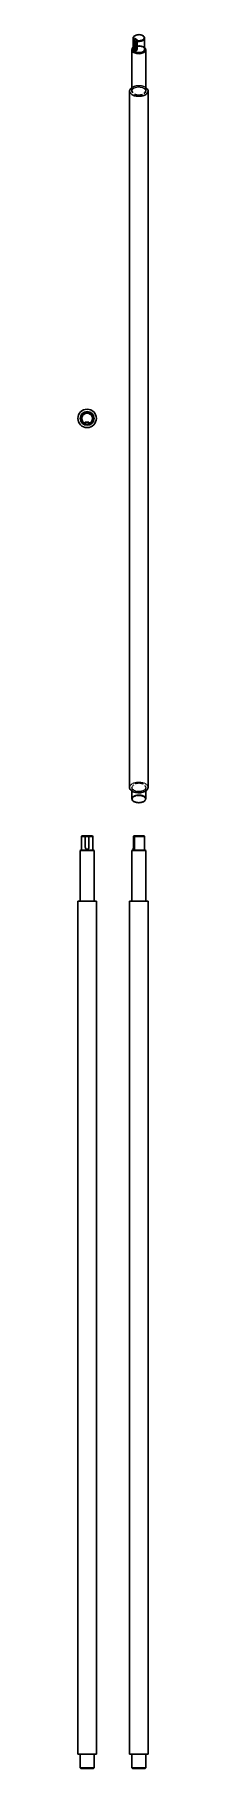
# Model space of a CAD drawing. Header units: millimetres. Extents: x 340 to 492, y -1593 to 2177.
import ezdxf

# ---------------------------------------------------------------- set-up
doc = ezdxf.new("R2010")
doc.units = ezdxf.units.MM
doc.linetypes.add('HIDDEN', pattern=[1.905, 1.27, -0.635])

msp = doc.modelspace()

# ---------------------------------------------------------------- linework, layer by layer
at = {"color": 7, "linetype": 'Continuous', "lineweight": 25}
for p, q in [((459.9, 2170), (459.9, 2145.5)), ((461.2, 2166.8), (461.2, 2147.2)), ((463.5, 2169), (461.9, 2168.1)), ((464.2, 2175.5), (463.5, 2175.1)), ((469.2, 2165.7), (463.5, 2169)), ((463.5, 2169), (463.5, 2148.6)), ((466.8, 2144), (466.8, 2163.6)), ((467.6, 2164.8), (469.2, 2165.7)), ((480.5, 2175.5), (481.2, 2175.1)), ((484.9, 2145.5), (484.9, 2170)), ((457.4, 2144.7), (457.4, 2055.3)), ((487.4, 2055.3), (487.4, 2144.7)), ((452.4, 2054.9), (452.4, 540.2)), ((492.4, 540.2), (492.4, 2054.9)), ((364.3, 1334.4), (356.3, 1334.4)), ((356.3, 1334.4), (356.3, 1332.1)), ((364.3, 1332.1), (364.3, 1334.4)), ((457.4, 532.6), (457.4, 515.7)), ((487.4, 515.7), (487.4, 532.6)), ((462.5, 509.2), (461.8, 509.6)), ((482.3, 509.2), (483, 509.6)), ((348.8, 434.8), (347.8, 433.8)), ((347.8, 433.8), (347.8, 403.8)), ((356.3, 433.8), (347.8, 433.8)), ((356.3, 434.8), (348.8, 434.8)), ((364.3, 434.8), (356.3, 434.8)), ((356.3, 433.8), (356.3, 409.8)), ((371.8, 434.8), (364.3, 434.8)), ((364.3, 409.8), (364.3, 433.8)), ((372.8, 433.8), (364.3, 433.8)), ((372.8, 433.8), (371.8, 434.8)), ((372.8, 403.8), (372.8, 433.8)), ((484.9, 433.8), (460.5, 433.8)), ((460.5, 409.8), (460.5, 433.8)), ((483.9, 434.8), (461.6, 434.8)), ((483.9, 434.8), (484.9, 433.8)), ((484.9, 433.8), (484.9, 403.8)), ((346.3, 403.8), (345.3, 402.8)), ((345.3, 402.8), (345.3, 293.3)), ((360.3, 402.8), (345.3, 402.8)), ((360.3, 403.8), (346.3, 403.8)), ((374.3, 403.8), (360.3, 403.8)), ((375.3, 402.8), (360.3, 402.8)), ((375.3, 402.8), (374.3, 403.8)), ((375.3, 293.3), (375.3, 402.8)), ((458.4, 403.8), (457.4, 402.8)), ((487.4, 402.8), (457.4, 402.8)), ((457.4, 402.8), (457.4, 293.3)), ((486.4, 403.8), (458.4, 403.8)), ((459.9, 405.8), (459.9, 403.8)), ((486.4, 403.8), (487.4, 402.8)), ((487.4, 402.8), (487.4, 293.3)), ((340.3, 292.8), (340.3, -1562.2)), ((360.3, 292.8), (340.3, 292.8)), ((380.3, 292.8), (360.3, 292.8)), ((380.3, -1562.2), (380.3, 292.8)), ((452.4, 292.8), (452.4, -1562.2)), ((492.4, 292.8), (452.4, 292.8)), ((492.4, 292.8), (492.4, -1562.2)), ((360.3, -1562.2), (340.3, -1562.2)), ((345.3, -1562.7), (345.3, -1592.2)), ((380.3, -1562.2), (360.3, -1562.2)), ((375.3, -1592.2), (375.3, -1562.7)), ((492.4, -1562.2), (452.4, -1562.2)), ((457.4, -1562.7), (457.4, -1592.2)), ((487.4, -1562.7), (487.4, -1592.2)), ((345.3, -1592.2), (346.3, -1593.2)), ((360.3, -1592.2), (345.3, -1592.2)), ((360.3, -1593.2), (346.3, -1593.2)), ((375.3, -1592.2), (360.3, -1592.2)), ((374.3, -1593.2), (360.3, -1593.2)), ((374.3, -1593.2), (375.3, -1592.2)), ((487.4, -1592.2), (457.4, -1592.2)), ((458.4, -1593.2), (457.4, -1592.2)), ((486.4, -1593.2), (458.4, -1593.2)), ((486.4, -1593.2), (487.4, -1592.2))]:
    msp.add_line(p, q, dxfattribs=at)
at = {"color": 7, "linetype": 'HIDDEN', "lineweight": 18}
for p, q in [((462.5, 2151.3), (461.8, 2150.8)), ((469.2, 2145.3), (469.2, 2165.7)), ((482.3, 2151.3), (483, 2150.8)), ((465.8, 2142), (468.4, 2143.5)), ((482.7, 2061.4), (483.1, 2061.2)), ((486.5, 2063.1), (487.4, 2062.5)), ((457.4, 539.8), (457.4, 532.6)), ((462.1, 533.7), (461.7, 533.9)), ((487.4, 532.6), (487.4, 539.8)), ((356.3, 433.8), (360.3, 433.8)), ((360.3, 433.8), (364.3, 433.8)), ((463.9, 409.8), (463.9, 434.8)), ((459.9, 405.8), (463.9, 405.8)), ((463.9, 405.8), (463.9, 409.8))]:
    msp.add_line(p, q, dxfattribs=at)
at = {"color": 7, "linetype": 'Continuous', "lineweight": 25, "flags": 128}
for points in [[(461.8, 2138.6), (460.2, 2139.6), (459, 2140.8), (458.1, 2142), (457.6, 2143.4), (457.4, 2144.7), (457.6, 2146.1), (458.1, 2147.4), (459, 2148.7), (459.9, 2149.5)], [(461.2, 2166.8), (460.4, 2168), (460, 2169.3), (459.9, 2170.5), (460.3, 2171.8), (461, 2173), (462, 2174.1), (463.4, 2175.1), (463.5, 2175.1)], [(461.9, 2168.1), (461.2, 2169.2), (460.9, 2170.5), (461, 2171.7), (461.4, 2172.9), (462.3, 2174), (463.5, 2175), (465, 2175.9), (466.7, 2176.6), (468.7, 2177.1), (470.7, 2177.4), (472.9, 2177.5), (475, 2177.3), (477, 2176.9), (478.9, 2176.3), (480.5, 2175.5)], [(484.9, 2149.5), (485.7, 2148.7), (486.6, 2147.4), (487.2, 2146.1), (487.4, 2144.7), (487.2, 2143.4), (486.6, 2142), (485.7, 2140.8), (484.5, 2139.6), (483, 2138.6), (481.2, 2137.7), (479.2, 2137), (477, 2136.5), (474.7, 2136.2), (472.4, 2136.1), (470, 2136.2), (467.7, 2136.5), (465.6, 2137), (463.6, 2137.7), (461.8, 2138.6)], [(481.2, 2175.1), (482.6, 2174.2), (483.7, 2173.1), (484.5, 2171.9), (484.8, 2170.6), (484.8, 2169.4), (484.4, 2168.1), (483.7, 2166.9), (482.5, 2165.8), (481.1, 2164.9), (479.4, 2164.1), (477.5, 2163.4), (475.4, 2163), (473.2, 2162.8), (471, 2162.9), (468.9, 2163.1), (466.8, 2163.6)], [(480.5, 2175.5), (481.9, 2174.6), (482.9, 2173.5), (483.6, 2172.4), (483.9, 2171.1), (483.8, 2169.9), (483.3, 2168.7), (482.4, 2167.6), (481.2, 2166.6), (479.7, 2165.7), (477.9, 2165), (475.9, 2164.5), (473.8, 2164.3), (471.7, 2164.2), (469.6, 2164.4), (467.6, 2164.8)], [(462.5, 2139.8), (461, 2140.8), (459.8, 2142), (459, 2143.2), (458.5, 2144.5), (458.4, 2145.9), (458.7, 2147.2), (459.3, 2148.5), (459.9, 2149.2)], [(484.9, 2149.2), (485, 2149.1), (485.8, 2147.8), (486.3, 2146.5), (486.4, 2145.2), (486.1, 2143.9), (485.4, 2142.6), (484.4, 2141.4), (483.1, 2140.3), (481.4, 2139.4), (479.5, 2138.6), (477.5, 2138), (475.3, 2137.6), (473, 2137.5), (470.6, 2137.5), (468.4, 2137.8), (466.2, 2138.3), (464.2, 2139), (462.5, 2139.8)], [(484.9, 2145.5), (484.8, 2144.9), (484.5, 2143.7), (483.7, 2142.5), (482.6, 2141.4), (481.2, 2140.4), (479.5, 2139.6), (477.7, 2139), (475.6, 2138.6), (473.5, 2138.4), (471.3, 2138.4), (469.1, 2138.6), (467.1, 2139), (465.2, 2139.6), (463.5, 2140.4)], [(458.2, 2046.7), (456.4, 2047.9), (454.9, 2049.2), (453.8, 2050.7), (452.9, 2052.2), (452.5, 2053.7), (452.4, 2055.3), (452.7, 2056.9), (453.3, 2058.4), (454.3, 2059.9), (455.7, 2061.2), (457.3, 2062.5), (457.4, 2062.5)], [(487.4, 2062.5), (488.3, 2061.9), (489.8, 2060.6), (491, 2059.1), (491.8, 2057.6), (492.3, 2056.1), (492.4, 2054.5), (492.1, 2052.9), (491.4, 2051.4), (490.4, 2049.9), (489.1, 2048.6), (487.5, 2047.3), (485.5, 2046.2), (483.3, 2045.2), (481, 2044.5), (478.4, 2043.9), (475.8, 2043.5), (473.1, 2043.4), (470.3, 2043.4), (467.6, 2043.7), (465, 2044.2), (462.6, 2044.8), (460.3, 2045.7), (458.2, 2046.7)], [(458.2, 532.1), (456.4, 533.2), (454.9, 534.6), (453.8, 536), (452.9, 537.5), (452.5, 539), (452.4, 540.2)], [(492.4, 540.2), (492.4, 539.8), (492.1, 538.3), (491.4, 536.7), (490.4, 535.3), (489.1, 533.9), (487.5, 532.6), (485.5, 531.5), (483.3, 530.6), (481, 529.8), (478.4, 529.2), (475.8, 528.8), (473.1, 528.7), (470.3, 528.7), (467.6, 529), (465, 529.5), (462.6, 530.2), (460.3, 531), (458.2, 532.1)], [(487.4, 515.7), (487.2, 514.4), (486.6, 513), (485.7, 511.8), (484.5, 510.6), (483, 509.6), (481.2, 508.7), (479.2, 508), (477, 507.5), (474.7, 507.2), (472.4, 507.1), (470, 507.2), (467.7, 507.5), (465.6, 508), (463.6, 508.7), (461.8, 509.6)]]:
    msp.add_lwpolyline(points, dxfattribs=at)
at = {"color": 7, "linetype": 'HIDDEN', "lineweight": 18, "flags": 128}
for points in [[(459.9, 2149.2), (460.4, 2149.7), (461.7, 2150.8), (463.3, 2151.7), (465.2, 2152.5), (467.3, 2153.1), (469.5, 2153.4), (471.8, 2153.6), (474.1, 2153.6), (476.4, 2153.3), (478.5, 2152.8), (480.5, 2152.1), (482.3, 2151.3)], [(459.9, 2149.5), (460.2, 2149.8), (461.8, 2150.8), (463.6, 2151.7), (465.6, 2152.4), (467.7, 2153), (470, 2153.3), (472.4, 2153.4), (474.7, 2153.3), (477, 2153), (479.2, 2152.4), (481.2, 2151.7), (483, 2150.8)], [(459.9, 2145.5), (459.9, 2146.2), (460.3, 2147.4), (461.1, 2148.6), (462.1, 2149.7), (463.5, 2150.6), (465.2, 2151.5), (467.1, 2152.1), (469.1, 2152.5), (471.3, 2152.7), (473.5, 2152.7), (475.6, 2152.5), (477.7, 2152.1), (479.5, 2151.5), (481.2, 2150.6)], [(482.3, 2151.3), (483.8, 2150.2), (484.9, 2149.2)], [(483, 2150.8), (484.5, 2149.8), (484.9, 2149.5)], [(466.8, 2143.5), (467.2, 2143.4), (468, 2143.4), (468.7, 2143.7), (469.1, 2144.4), (469.2, 2145.3)], [(459, 2059.5), (459.8, 2060.2), (461.4, 2061.2), (463.3, 2062.1), (465.3, 2062.9), (467.6, 2063.4), (470, 2063.7), (472.4, 2063.9), (474.8, 2063.7), (477.2, 2063.4), (479.4, 2062.9), (481.5, 2062.1), (482.9, 2061.5)], [(452.4, 540.2), (452.4, 540.6), (452.7, 542.2), (453.3, 543.7), (454.3, 545.2), (455.7, 546.6), (457.3, 547.8), (459.2, 548.9), (461.4, 549.9), (463.8, 550.6), (466.3, 551.2), (469, 551.6), (471.7, 551.8), (474.4, 551.7), (477.1, 551.4), (479.7, 551), (482.2, 550.3), (484.5, 549.4), (486.5, 548.4)], [(459.5, 535.3), (459, 535.9), (458.1, 537.1), (457.6, 538.5), (457.4, 539.8), (457.6, 541.2), (458.1, 542.5), (459, 543.7), (460.2, 544.9), (461.3, 545.7)], [(485.7, 535.7), (484.9, 535), (483.3, 533.9), (481.5, 533), (479.4, 532.2), (477.2, 531.7), (474.8, 531.4), (472.4, 531.3), (470, 531.4), (467.6, 531.7), (465.3, 532.2), (463.3, 533), (461.8, 533.7)], [(485.2, 544.3), (485.7, 543.7), (486.6, 542.5), (487.2, 541.2), (487.4, 539.8), (487.2, 538.5), (486.6, 537.1), (485.7, 535.9), (484.5, 534.7), (483.4, 534)], [(486.5, 548.4), (488.3, 547.2), (489.8, 545.9), (491, 544.5), (491.8, 543), (492.3, 541.4), (492.4, 540.2)], [(457.4, 515.7), (457.6, 517.1), (458.1, 518.4), (459, 519.7), (460.2, 520.8), (461.8, 521.8), (463.6, 522.7), (465.6, 523.4), (467.7, 524), (470, 524.3), (472.4, 524.4), (474.7, 524.3), (477, 524), (479.2, 523.4), (481.2, 522.7), (483, 521.8)], [(462.5, 509.2), (461, 510.2), (459.8, 511.4), (459, 512.6), (458.5, 513.9), (458.4, 515.2), (458.7, 516.6), (459.3, 517.8), (460.4, 519), (461.7, 520.1), (463.3, 521.1), (465.2, 521.9), (467.3, 522.4), (469.5, 522.8), (471.8, 523), (474.1, 522.9), (476.4, 522.7), (478.5, 522.2), (480.5, 521.5), (482.3, 520.6)], [(482.3, 520.6), (483.8, 519.6), (485, 518.5), (485.8, 517.2), (486.3, 515.9), (486.4, 514.6), (486.1, 513.2), (485.4, 512), (484.4, 510.8), (483.1, 509.7), (482.3, 509.2)]]:
    msp.add_lwpolyline(points, dxfattribs=at)
at = {"color": 7, "linetype": 'HIDDEN', "lineweight": 18}
for centre, radius, start, end in [((472.4, 2158.2), 19.1, 62.4714, 117.534), ((478.8, 2145), 6.12, 4.7823, 66.5379), ((472.4, 2036.1), 30.4, 62.4019, 119.6712), ((464.8, 2054.6), 7.49, 117.765, 174.1587), ((481, 2055), 6.38, 2.8522, 48.6135), ((472.3, 524.6), 24.6, 66.8003, 109.3872), ((479.9, 515), 7.48, 5.3944, 65.9257)]:
    msp.add_arc(centre, radius, start, end, dxfattribs=at)
at = {"color": 7, "linetype": 'Continuous', "lineweight": 25}
for centre, radius, start, end in [((466, 2146), 6.12, 184.7823, 246.5379), ((469.4, 2148.7), 5.81, 181.1077, 243.8831), ((463.8, 2055.6), 6.38, 182.8522, 228.6135), ((472.4, 2070.6), 24.6, 246.8003, 289.3872), ((479.9, 2056.1), 7.49, 297.765, 354.1587), ((360.3, 1342.9), 20, 90, 270), ((360.3, 1342.9), 15, 90, 270), ((360.3, 1342.9), 20, 270, 90), ((360.3, 1342.9), 15, 270, 90), ((360.3, 1342.9), 14, 90, 270), ((360.3, 1342.9), 12.5, 90, 251.3371), ((360.3, 1342.9), 11.5, 90, 249.6456), ((360.3, 1342.9), 14, 270, 90), ((360.3, 1342.9), 12.5, 288.6629, 90), ((360.3, 1342.9), 11.5, 290.3544, 90), ((464.8, 516.4), 7.48, 185.3944, 245.9257), ((472.4, 528.1), 21.3, 242.3052, 297.7002), ((344.8, 293.3), 0.5, 270, 0), ((375.8, 293.3), 0.5, 180, 270), ((456.9, 293.3), 0.5, 270, 0), ((487.9, 293.3), 0.5, 180, 270), ((344.8, -1562.7), 0.5, 0, 90), ((375.8, -1562.7), 0.5, 90, 180), ((456.9, -1562.7), 0.5, 0, 90), ((487.9, -1562.7), 0.5, 90, 180)]:
    msp.add_arc(centre, radius, start, end, dxfattribs=at)
for points in [[(461.9, 2168.1), (461.7, 2167.7), (461.4, 2167.3), (461.2, 2166.8)], [(466.8, 2163.6), (467.1, 2164), (467.3, 2164.4), (467.6, 2164.8)], [(356.3, 1332.1), (356.3, 1331.7), (356.3, 1331.4), (356.3, 1331)], [(364.3, 1331), (364.3, 1331.4), (364.3, 1331.7), (364.3, 1332.1)], [(356.3, 434.8), (356.3, 434.5), (356.3, 434.2), (356.3, 433.8)], [(364.3, 433.8), (364.3, 434.2), (364.3, 434.5), (364.3, 434.8)], [(460.5, 433.8), (460.9, 434.2), (461.2, 434.5), (461.6, 434.8)]]:
    msp.add_open_spline(points, degree=3, dxfattribs=at)
for points, knots in [([(461.2, 2147.2), (461.2, 2147.2), (461.2, 2147.1), (461.2, 2146.9), (461.2, 2146.7), (461.2, 2146.5), (461.3, 2146.2), (461.3, 2145.8), (461.4, 2145.4), (461.5, 2144.9), (461.7, 2144.4), (461.9, 2143.9), (462.1, 2143.6), (462.3, 2143.3), (462.5, 2143), (462.8, 2142.7), (463, 2142.4), (463.3, 2142.2), (463.5, 2142.1), (463.5, 2142.1)], [0, 0, 0, 0, 0.03089, 0.062012, 0.093375, 0.124988, 0.186079, 0.250334, 0.309323, 0.375094, 0.500291, 0.571717, 0.625246, 0.690616, 0.750164, 0.8152, 0.878485, 0.940067, 1, 1, 1, 1]), ([(463.5, 2142.1), (463.6, 2142), (463.7, 2142), (463.8, 2141.9), (464, 2141.9), (464.1, 2141.8), (464.2, 2141.8), (464.4, 2141.8), (464.5, 2141.7), (464.7, 2141.7), (465, 2141.7), (465.2, 2141.8), (465.5, 2141.9), (465.8, 2142), (466.2, 2142.3), (466.4, 2142.6), (466.6, 2142.8), (466.7, 2143.1), (466.8, 2143.3), (466.8, 2143.5), (466.8, 2143.8), (466.8, 2143.9), (466.8, 2144)], [0, 0, 0, 0, 0.02978, 0.059967, 0.090568, 0.121589, 0.153037, 0.184918, 0.217238, 0.250003, 0.309583, 0.375015, 0.428568, 0.50017, 0.624553, 0.690564, 0.749752, 0.813511, 0.874161, 0.916544, 0.958484, 1, 1, 1, 1]), ([(356.3, 1331), (356.3, 1331), (356.3, 1331), (356.4, 1331), (356.4, 1331), (356.4, 1331), (356.5, 1331), (356.6, 1330.9), (356.8, 1330.9), (357.1, 1330.8), (357.4, 1330.7), (357.8, 1330.6), (358.1, 1330.6), (358.4, 1330.5), (358.8, 1330.5), (359.2, 1330.4), (359.6, 1330.4), (360, 1330.4), (360.2, 1330.4), (360.3, 1330.4)], [0, 0, 0, 0, 0.03089, 0.062012, 0.093375, 0.124988, 0.186079, 0.250334, 0.309323, 0.375094, 0.500291, 0.571717, 0.625246, 0.690616, 0.750164, 0.8152, 0.878485, 0.940067, 1, 1, 1, 1]), ([(360.3, 1330.4), (360.4, 1330.4), (360.5, 1330.4), (360.7, 1330.4), (360.9, 1330.4), (361.1, 1330.4), (361.3, 1330.4), (361.5, 1330.4), (361.7, 1330.5), (361.9, 1330.5), (362.2, 1330.5), (362.5, 1330.6), (362.9, 1330.6), (363.3, 1330.7), (363.6, 1330.8), (363.9, 1330.9), (364, 1330.9), (364.2, 1331), (364.3, 1331), (364.3, 1331), (364.3, 1331), (364.3, 1331), (364.3, 1331)], [0, 0, 0, 0, 0.02978, 0.059967, 0.090568, 0.121589, 0.153037, 0.184918, 0.217238, 0.250003, 0.309583, 0.375015, 0.428568, 0.50017, 0.624553, 0.690564, 0.749752, 0.813511, 0.874161, 0.916544, 0.958484, 1, 1, 1, 1]), ([(356.3, 409.8), (356.3, 409.8), (356.3, 409.6), (356.4, 409.4), (356.4, 409.2), (356.4, 409), (356.5, 408.7), (356.6, 408.3), (356.8, 407.9), (357.1, 407.5), (357.4, 407.1), (357.8, 406.7), (358.1, 406.5), (358.4, 406.3), (358.8, 406.1), (359.2, 406), (359.6, 405.9), (360, 405.8), (360.2, 405.8), (360.3, 405.8)], [0, 0, 0, 0, 0.03089, 0.062012, 0.093375, 0.124988, 0.186079, 0.250334, 0.309323, 0.375094, 0.500291, 0.571717, 0.625246, 0.690616, 0.750164, 0.8152, 0.878485, 0.940067, 1, 1, 1, 1]), ([(360.3, 405.8), (360.4, 405.8), (360.5, 405.8), (360.7, 405.8), (360.9, 405.9), (361.1, 405.9), (361.3, 405.9), (361.5, 406), (361.7, 406.1), (361.9, 406.1), (362.2, 406.3), (362.5, 406.5), (362.9, 406.7), (363.3, 407.1), (363.6, 407.5), (363.9, 407.9), (364, 408.3), (364.2, 408.7), (364.3, 409), (364.3, 409.3), (364.3, 409.6), (364.3, 409.7), (364.3, 409.8)], [0, 0, 0, 0, 0.02978, 0.059967, 0.090568, 0.121589, 0.153037, 0.184918, 0.217238, 0.250003, 0.309583, 0.375015, 0.428568, 0.50017, 0.624553, 0.690564, 0.749752, 0.813511, 0.874161, 0.916544, 0.958484, 1, 1, 1, 1]), ([(459.9, 405.8), (459.9, 405.8), (459.9, 405.8), (459.9, 405.8), (459.9, 405.9), (459.9, 405.9), (459.9, 405.9), (459.9, 406), (460, 406.1), (460, 406.1), (460, 406.3), (460.1, 406.5), (460.1, 406.7), (460.2, 407.1), (460.3, 407.5), (460.4, 407.9), (460.4, 408.3), (460.5, 408.7), (460.5, 409), (460.5, 409.3), (460.5, 409.6), (460.5, 409.7), (460.5, 409.8)], [0, 0, 0, 0, 0.02978, 0.059967, 0.090568, 0.121589, 0.153037, 0.184918, 0.217238, 0.250003, 0.309583, 0.375015, 0.428568, 0.50017, 0.624553, 0.690564, 0.749752, 0.813511, 0.874161, 0.916544, 0.958484, 1, 1, 1, 1])]:
    msp.add_open_spline(points, degree=3, knots=knots, dxfattribs=at)
at = {"color": 7, "linetype": 'HIDDEN', "lineweight": 18}
for points, knots in [([(483.1, 2061.2), (483.4, 2061.1), (483.7, 2060.8), (484, 2060.6), (484.1, 2060.5)], [0, 0, 0, 0, 0.733979, 1, 1, 1, 1]), ([(484.1, 2060.5), (484.5, 2060.3), (484.9, 2060), (485.2, 2059.6), (485.3, 2059.6)], [0, 0, 0, 0, 0.829102, 1, 1, 1, 1]), ([(460.7, 534.6), (460.3, 534.8), (459.8, 535.1), (459.5, 535.5), (459.5, 535.6)], [0, 0, 0, 0, 0.829102, 1, 1, 1, 1]), ([(461.7, 533.9), (461.4, 534.1), (461, 534.3), (460.7, 534.5), (460.7, 534.6)], [0, 0, 0, 0, 0.733979, 1, 1, 1, 1])]:
    msp.add_open_spline(points, degree=3, knots=knots, dxfattribs=at)

doc.saveas('drawing.dxf')
